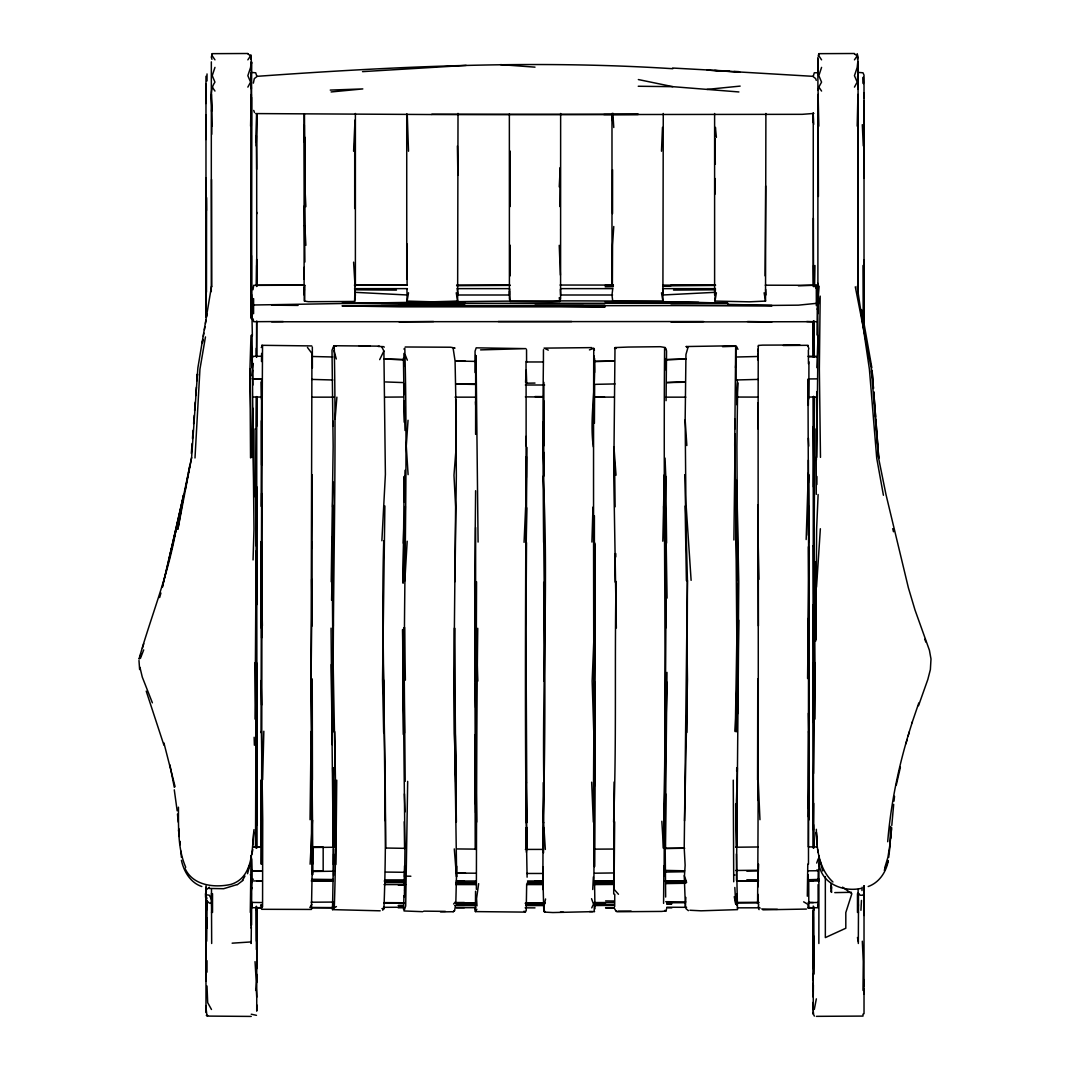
<?xml version="1.0" encoding="UTF-8"?>
<svg xmlns="http://www.w3.org/2000/svg" width="1070" height="1070" viewBox="0 0 1070 1070"><rect width="100%" height="100%" fill="white"/><g stroke="black" fill="none" stroke-linecap="round" stroke-linejoin="round"><path stroke-width="1.5" d="M205.975 84.156L205.948 103.509L205.975 76.251M205.975 89.225L205.975 317.014L205.975 265.293M205.975 1012.568L205.975 1005.626M205.975 981.23L205.975 910.396M205.975 139.515L205.975 115.105M251.022 881.613L251.035 878.283M251.289 893.303L251.022 928.038M251.49 318.766L251.49 255.596M251.463 882.977L251.463 879.66M256.412 949.545L256.412 906.236M256.265 550.796L256.559 847.814M256.746 982.581L256.72 907.186M256.733 486.837L256.746 848.109M256.733 426.355L256.733 396.555M256.733 356.965L256.746 321M256.746 265.159L256.653 113.701L256.225 145.935M256.746 1004.85L256.733 1011.11L256.746 974.222M260.906 627.769L261.04 541.514M261.508 846.718L261.334 779.923L261.294 864.266C262.337 691.407 261.428 518.495 262.538 345.677L261.949 345.302L261.829 346.359M304.107 279.27L304.121 267.339L304.161 275.445M304.482 114.209L304.897 226.372L305.873 245.324M333.599 875.461L333.626 854.007M333.613 848.978L332.502 909.634L334.281 907.681C338.976 773.904 328.864 639.419 333.934 505.401M355.387 286.171L355.387 113.487M475.267 582.04L475.24 681.296M526.681 883.874L526.226 910.49L525.37 912.108L475.414 911.6L475.561 891.256M509.36 114.008L509.414 298.811L510.149 301.459L551.598 301.807L559.851 301.459L560.586 298.811L560.64 113.5M526.988 447.447L525.825 583.845M527.109 877.173C523.685 705.25 526.707 533.368 526.012 361.486M594.639 384.799L594.412 423.345M665.888 542.062L664.671 475.067C667.787 608.736 664.095 742.473 664.189 876.116M736.628 731.8L737.123 540.832M808.706 780.057L808.866 579.833L808.332 846.745M813.253 990.887L813.253 982.581M813.253 981.243L813.253 974.222M813.253 968.765L813.294 916.776M813.267 824.903L813.267 773.797M813.267 662.918L813.267 847.975M813.267 605.834L813.267 545.78M813.253 428.535L813.253 396.676M813.253 941.252L813.267 910.409M813.253 722.464L813.267 604.737L813.441 847.814M814.002 974.168L813.735 907.039M815.527 561.79L815.514 641.278L815.514 588.339M817.895 64.802L817.895 57.392M818.122 907.467L818.082 884.649M857.471 893.624L857.471 912.442L858.461 912.121L858.461 893.303M858.1 292.177L858.1 255.409M858.1 195.502L858.153 97.276L858.153 292.498M858.461 912.121L858.327 943.486M864.025 125.163L864.012 75.127L862.995 72.787L858.528 72.439M864.025 994.231L864.025 979.612M864.025 915.479L864.025 885.826M864.025 265.159L864.025 139.515M864.025 100.847L864.025 145.654M251.249 317.857L251.544 97.276M251.423 881.613L251.437 878.443M261.147 506.351L261.615 379.73M261.026 732.656L261.615 493.283M261.401 731.318L262.725 819.58L262.565 906.731L261.642 906.986L261.093 904.578L261.695 909.299L311.464 909.433L312.574 846.878L312.587 874.738L311.049 678.661L312.199 579.525M312.052 780.792L311.892 862.848M332.248 744.787L332.195 681.028L332.235 684.292M379.489 346.158L334.214 345.73C336.823 474.411 332.101 603.106 333.372 731.8M383.742 540.805C380.091 663.346 388.798 786.53 383.916 908.724L382.659 910.169M475.026 372.561L475.067 351.174L476.204 347.83L525.985 348.633L480.564 349.89M594.586 911.6L552.856 912.549L544.63 912.108L543.774 910.49L542.878 877.173L543.252 782.611M665.714 793.86L665.527 848.59M666.088 583.27L666.088 540.256M758.255 346.519C757.734 532.258 758.978 717.997 757.587 903.735M757.573 779.896L757.774 678.902M758.416 625.91L758.175 504.692M807.97 379.556L808.88 626.164M808.826 398.842L808.933 361.794M808.385 546.783L808.773 820.075L808.853 506.351M813.534 286.506L813.361 218.267M813.521 396.328L813.735 455.9M813.267 1008.288L813.267 1010.388L813.253 1002.229M816.276 494.353L816.209 457.371M864.065 98.427L864.078 92.983M211.566 179.452L211.78 286.693M211.753 134.312L211.793 125.952M253.068 559.931L253.978 528.874L252.038 334.91M256.479 357.099L256.626 322.244M312.253 474.879L311.905 548.455M312.306 847.106L312.413 819.995L312.587 864.212M331.245 664.51L333.399 864.68M475.615 642.174L475.481 849.446L475.174 734.568L475.989 822.121M525.905 565.682L526.734 507.809M543.453 349.703L543.413 362.315C541.326 515.687 547.92 669.058 543.025 822.415M589.436 349.89L593.756 348.338C593.101 526.748 594.171 705.157 593.93 883.553M594.572 372.52L594.626 358.517M594.385 786.517L595.067 544.041M612.374 285.356L612.548 245.017L613.765 226.506M665.099 781.488L664.938 821.412L665.647 733.151L664.323 821.252M666.984 672.388L665.192 848.617L665.66 897.034M808.385 808.599L809.067 680.373M813.628 356.564L813.735 323.608M813.842 357.166L813.989 320.733M206.483 292.15L206.563 197.589M251.544 63.518L251.49 61.859L251.316 88.877L250.915 73.068M251.316 125.671L251.316 94.441L250.581 126.126M310.113 864.212L312.493 819.754L311.049 678.661L311.932 353.421L307.451 347.456M404.5 733.03C402.949 604.764 408.232 476.484 404.808 348.272M404.313 883.619L404.527 865.857M456.649 876.691L453.854 680.801L455.606 506.859L453.974 475.214L456.208 446.698L456.275 421.125L455.071 360.938L453.158 348.419L455.004 348.084L450.657 347.228L405.222 346.988M475.682 355.32L475.615 434.38M510.149 151.097L510.149 206.55M525.905 494.38L526.119 509.293L526.48 456.689M526.52 542.624L525.932 628.652L526.748 782.611M543.747 445.909L544.095 401.143M543.64 542.477L543.881 382.378M543.694 822.91L544.095 750.404M543.667 827.645L543.533 852.884M616.333 628.036L613.752 475.695L614.996 348.084M664.604 348.044C663.146 514.817 666.998 681.603 663.48 848.336L661.835 821.238M667.065 598.103L666.182 543.44M684.746 474.652L687.422 580.435L684.212 847.948L685.134 865.255L684.466 875.782L686.632 882.456M736.08 380.438L735.785 345.73L686.258 346.533L687.074 347.576M808.385 535.267L808.385 460.127M857.939 125.671L857.939 94.441L857.19 126.126M863.249 324.049L862.995 265.48M255.998 428.843L256.225 397.104M304.161 287.255L304.482 301.085L308.361 301.7L354.598 301.459L355.387 294.986L354.598 288.512M312.146 731.425L311.41 846.851L312.427 864.212M331.593 600.297L332.262 568.705M404.313 501.91L404.219 476.391L403.056 583.19L403.938 531.589M404.393 501.616L405.035 470.265M404.393 896.968L404.968 848.617L402.628 629.521L403.27 734.408M594.385 707.618L595.161 630.631L594.372 594.104M765.893 113.46L765.518 301.085L749.334 301.82L715.001 301.085L715.402 288.512M722.558 346.68L735.678 346.239L734.716 444.826L737.096 579.82M758.095 402.654L758.082 428.923M813.735 524.634L813.735 594.251M813.588 773.49L814.966 662.597L813.294 428.682M816.771 457.331L818.055 335.539L817.507 293.849M813.361 985.069L813.253 997.186M816.878 484.536L816.945 476.498M863.931 112.069L863.931 177.847M251.263 941.226L251.142 943.486L251.343 927.088M255.034 719.107L256.546 486.917M261.334 541.754L261.615 637.987M384.879 505.976L382.538 679.744L383.662 732.482M525.905 554.247L525.999 544.229M525.851 822.362L526.186 782.491L526.962 849.46M526.346 827.645L526.56 849.727L526.748 827.364M614.073 782.036L613.698 894.052M614.661 821.813L614.046 889.25L618.46 894.279M737.765 578.709L736.896 446.645L737.698 382.605L736.708 404.674M813.454 486.917L814.551 397.157M816.356 460.073L816.945 391.58M814.31 1016.099L814.016 1015.069M863.222 83.54L863.276 77.12L863.477 83.447M559.851 206.55L560.252 167.549L559.236 186.875M616.106 581.491C614.434 661.621 616.694 741.764 613.605 821.88M686.886 732.455L687.422 580.435M807.783 864.092L807.315 896.232M813.454 830.026L813.735 803.369M256.318 285.663L256.639 259.314M250.286 912.442L251.062 855.813M251.811 903.361L252.119 907.721L261.655 907.788M256.225 910.316L256.265 907.039M310.046 819.7L311.143 731.372M331.232 581.799L333.144 446.511L332.008 350.251L333.76 346.105L336.207 346.038M454.951 581.679L456.342 475.508L455.7 399.056M456.729 866.218L455.86 901.368L453.6 904.016M477.755 628.291C476.631 715.322 476.631 802.366 476.364 889.384M543.961 509.347L544.095 497.724M543.078 476.244C548.763 578.241 542.222 680.386 543.814 782.491M664.778 815.206L664.911 803.677M807.582 678.527L808.746 579.405M816.999 334.99L817.293 309.337L819.152 286.212M261.508 361.526L261.615 353.394M403.925 353.421L403.938 366.368M476.551 581.759L475.722 782.317M510.149 245.19L510.149 275.873M612.575 169.755L612.548 213.599M666.075 400.688L666.543 350.866L665.259 347.523L660.391 346.707L628.143 347.055L615.076 347.576L614.568 348.539M686.258 540.805L685.161 419.855L685.95 354.518L687.997 347.362L686.258 346.533M736.2 804.105L736.374 847.413M736.682 771.149L736.735 767.859M765.652 185.966L765.103 275.873M808.385 816.851L808.853 780.632M816.343 305.659L816.303 285.315L765.291 285.195M815.835 639.579L816.637 528.781L818.122 494.5M256.265 142.256L256.746 115.092M334.335 804.159L333.626 847.413L332.85 767.926M404.152 581.037L405.329 506.297M458.013 113.393L457.626 301.085L432.374 301.82L407.108 301.085L406.974 289.288M663.266 113.46L662.892 301.085L612.776 301.459L611.986 294.986L612.776 288.512M684.546 820.851L687.462 679.744L686.766 627.073M814.002 545.78L814.966 428.883M818.269 906.317L818.296 904.618M336.742 780.137L335.886 864.506M407.108 285.356L406.867 243.706M525.892 465.062L526.039 457.104M543.466 421.473L543.012 447.514L544.189 475.789M863.824 323.916L863.931 265.387M733.9 540.002L735.157 433.724M814.578 286.586L814.966 265.494M354.705 208.556L354.705 142.845M407.683 781.341L405.69 906.022L404.019 910.958L422.744 911.693M543.038 849.46L543.587 822.362L545.339 849.433M594.372 574.162L594.398 515.834M662.811 541.219L664.283 474.732M665.032 458.08L665.781 476.391L665.099 508.303L664.871 489.98M808.372 655.99L808.425 618.126M813.361 974.034L814.002 941.199M614.755 894.266L614.675 906.638M736.896 399.672L737.35 380.171M737.043 626.244L735.277 731.679L737.136 679.076L735.732 505.12M757.747 887.204L758.576 864.212M475.615 490.742L474.705 583.912L475.615 804.52M543.132 889.611L542.998 866.74M663.881 865.657L663.587 903.374M808.452 363.813L808.385 350.037M262.632 779.682L263.835 731.238M354.999 120.094L353.608 151.244M354.598 301.459L354.999 285.369L353.608 262.15M666.075 719.789L666.998 682.205M884.743 867.864L887.926 857.297L890.053 843.749L890.494 826.401M253.59 298.584L253.577 313.697M251.022 859.009L251.102 856.04M304.482 301.085L304.897 285.743M403.577 909.54L403.965 895.657M685.857 897.409L685.389 906.116L686.084 908.724L688.384 910.664M714.854 194.392L715.268 178.556M737.765 713.65L738.768 581.853L736.668 480.363M332.596 506.966L333.292 482.048M403.31 543.226L403.952 521.598M250.54 457.893L249.952 368.695L250.982 335.458L251.931 367.786M304.897 137.254L304.897 186.742L305.873 206.697M591.911 542.075L592.967 507.073M808.305 473.087L806.165 539.547M813.775 910.316L813.869 907.026M813.361 948.996L813.748 935.969M211.338 61.859L211.285 291.615M783.133 345.503L808.051 345.302L807.609 346.239M817.895 63.518L817.948 61.859L818.015 74.566M808.412 483.011L808.773 474.679M858.327 906.183L858.381 904.551M206.657 927.957L207.005 918.047L207.005 927.891M211.673 906.183L211.713 902.037M404.46 876.531L404.861 865.884M475.628 527.523L475.615 624.037M736.561 804.132L735.959 820.583L735.665 804.159M736.682 800.841L737.364 767.912M816.851 367.665L818.055 335.539M594.318 628.331L592.151 681.068L593.823 733.793L593.328 822.081L591.67 782.197M214.963 67.383L212.234 75.662L214.963 82.136C208.797 90.602 212.448 101.744 211.552 111.36M251.771 888.956L252.119 880.958L261.655 880.891M304.348 289.288L304.107 294.986L304.107 114.008M821.573 67.383L818.844 75.662L821.573 82.136L818.844 87.058L818.109 90.669L818.403 196.452M524.073 542.356L525.624 507.367M808.358 405.383L808.519 379.208M592.726 889.504L593.368 876.945M830.962 883.486L831.631 887.645L830.895 891.564L831.631 892.38L831.216 885.425M860.935 910.303L861.457 900.432M861.965 890.548L862.139 887.257M251.958 359.346L252.119 356.323L261.869 356.257M525.557 382.338L526.226 370.059L526.694 382.846M194.994 457.973L199.943 369.177L205.467 336.903M381.883 540.738L385.387 474.411L383.889 351.013L382.003 347.362M255.703 990.445L256.225 981.404L255.034 961.649M862.995 990.445L863.276 961.622L862.313 941.212M252.988 289.716L253.697 285.315L304.709 285.195M253.068 844.859L253.817 832.233M407.188 541.219L404.834 580.89L404.808 541.3M714.854 136.478L715.402 127.37L716.392 137.388M509.36 294.986L509.735 288.9M196.091 395.285L196.305 391.994M197.027 380.532L197.442 373.965L196.893 380.612M206.724 941.199L207.125 900.432M475.414 884.382L475.588 881.6M816.53 587.136L820.356 528.74M191.61 457.612L183.826 494.487L177.874 529.262L191.61 457.612L197.87 367.906L211.526 286.198M408.044 420.269L406.279 446.029L408.098 474.639M757.64 359.787L758.068 353.421M661.487 151.231L662.477 127.37M191.329 453.386L192.092 443.475M192.466 438.513L193.095 430.234M193.603 423.626L194.232 415.347M194.62 410.385L195.248 402.119M195.757 395.499L196.385 387.233M335.111 419.092L336.889 397.144M890.32 843.374L888.702 857.431M890.721 838.505L891.524 828.742M891.791 825.478L893.677 804.372M331.834 542.049L332.262 537.06M735.505 367.598L736.214 359.6M253.964 829.651C251.865 848.764 253.764 877.694 230.665 884.462C214.187 887.993 192.787 885.612 184.963 868.332M733.726 881.76L733.258 780.137M890.053 843.749L891.631 827.404M894.012 801.149L894.52 796.294M252.012 375.744L253.296 363.466M404.62 890.614L405.062 886.589M887.699 841.729C891.016 800.962 899.776 760.783 912.389 721.902M207.018 73.937L207.018 80.945M202.457 342.694L202.859 339.484L202.257 342.801M261.24 347.563L262.538 345.677M478.651 883.659L476.565 898.586L477.006 905.862M616.427 911.011L616.935 911.747L661.728 911.426L665.981 910.958L666.503 908.952M332.529 906.986L333.251 902.237M404.099 349.288L404.219 348.553M203.327 336.274L203.862 333.064M204.397 329.854L204.932 326.644M205.467 323.434L206.002 320.224M206.537 317.028L207.072 313.818M407.108 301.085L408.513 292.779M594.265 906.771L594.198 911.479M715.001 301.085L716.392 292.779M250.861 860.374L251.41 857.297M251.972 854.221L252.787 849.593M211.619 904.551L212.087 902.01M139.006 658.973C151.071 616.333 168.217 574.857 175.814 530.787L168.779 560.586L183.545 494.862M185.043 490.769L185.645 487.519M186.26 484.282L187.785 476.19M188.387 472.953L189.912 464.861M440.506 911.907L453.145 911.72L454.523 910.744L455.325 906.638M140.197 656.94L140.799 654.051M545.566 898.96L543.868 907.186L544.63 912.108L543.774 910.49M818.229 878.524L818.122 879.433L808.171 879.741M253.349 83.152L254.312 78.618L257.228 76.318C395.418 66.434 534.345 59.813 672.789 68.721M176.229 529.168L183.826 494.487L162.292 587.403L175.841 530.787M817.293 309.337L820.182 296.123L819.352 368.749L820.476 457.358M176.537 529.543L177.259 526.32M896.299 784.992L900.392 767.217M918.796 702.963L912.055 722.745M758.764 904.578L758.242 906.771L760.181 908.096M247.852 53.5L212.234 53.66L211.338 57.151L211.94 59.331M475.414 911.6L476.859 909.259M818.242 55.988L818.844 53.66L854.462 53.5M247.531 873.682L250.313 863.45L247.651 870.432M250.875 59.331L250.875 54.824M857.485 59.331L858.1 57.151L857.19 53.66M816.343 998.845L814.297 1009.425M159.644 597.555L160.915 593.021M905.902 743.81L907.199 739.303M908.055 736.294L909.353 731.786M142.43 648.179L143.755 643.739M813.253 76.251L814.297 72.787L817.574 72.76M818.296 869.522L818.122 879.433M918.515 705.718L927.81 679.504L930.378 669.553L930.994 658.973L929.402 650.199L915.01 610.007L908.376 587.764L885.973 494.5L878.47 457.478L871.221 368.093L855.304 286.813M816.704 863.075L818.202 858.849M143.701 649.891L140.424 658.371L139.314 658.505M884.275 870.338L888.314 860.507C886.241 871.836 879.393 882.563 868.171 886.535M333.519 347.362L334.214 345.73M591.75 907.895L593.542 904.15L591.549 898.706M379.676 359.64L383.889 351.013M247.852 87.125L250.581 82.082L247.852 75.689L250.581 67.437L251.316 60.495L250.581 55.827L247.852 53.901M854.462 87.125L857.19 82.082L854.462 75.689L857.19 67.437L857.939 60.495L857.19 55.827L854.462 53.901M242.502 880.383L244.95 876.089M453.145 911.72L454.523 910.744M666.182 349.435L665.206 348.86M309.845 907.547L311.811 904.498M247.852 59.84L250.581 55.827M854.462 59.84L857.19 55.827M864.038 893.624L862.634 895.242L860.24 895.242L858.113 893.076M206.965 889.25L209.372 887.217M237.272 884.703L242.903 880.449M334.281 907.681L336.435 906.584M251.771 878.524L252.119 879.741L253.322 879.152M613.752 475.695L614.728 475.24L613.926 446.671L616.026 475.214M236.911 884.622L223.643 888.715L208.931 888.448M808.024 345.811L808.907 349.034M806.446 909.072L762.843 909.834M813.882 113.447L802.232 114.329L603.841 114.543M250.286 874.805L251.035 874.725M861.016 888.421C843.133 892.246 821.278 883.7 818.978 863.45M816.37 303.358L798.38 305.164L771.911 305.418L464.848 305.913L399.07 305.204M707.043 89.398L740.146 86.108M331.111 91.953L362.81 88.917L330.242 90.094M232.136 943.178L251.196 941.921M714.947 292.337L662.597 294.999M466.172 65.39L362.529 71.636M262.043 379.047L252.119 378.793L261.869 378.954M684.573 381.776L666.811 382.565L684.613 382.231M808.345 881.132L817.881 880.958M256.653 907.775L261.655 907.547M631.113 911.118L618.072 911.092M798.394 285.824L811.715 285.302M734.354 875.033L735.05 875.006M851.439 892.3L834.774 892.621M311.517 847.467L334.83 847.239M311.932 871.502L334.749 871.194M666.289 359.694L686.151 359.038M334.602 820.075L336.034 820.021L334.723 731.679M737.203 356.992L758.068 356.484M666.811 359.6L686.231 359.025M252.988 302.783L253.416 304.99C411.549 302.609 569.842 298.075 727.988 303.291L342.012 303.291L464.848 304.937M613.886 905.354L593.997 905.568M666.851 903.949L671.826 903.816L666.851 903.882M736.909 379.944L758.242 379.409M808.332 902.652L818.055 902.478M253.042 318.833L253.697 321.695L283.202 321.522M594.733 361.486L614.1 361.112L594.572 361.392M595.134 384.344L614.996 383.943M614.113 872.946L594.572 873.2M261.949 345.302L311.745 345.931M475.428 384.117L455.887 384.157M526.721 383.207L535 383.06M253.322 871.034L262.03 870.886M613.966 884.449L593.957 884.582M665.754 883.593L685.79 883.272M605.152 286.787L613.377 286.653M662.704 285.891L714.934 285.423M664.644 848.523L684.492 848.229M664.43 872.077L684.145 871.769M746.833 871.114L758.242 870.953M456.114 904.752L476.016 904.631M808.345 907.788L817.881 907.721M271.62 321.776L703.538 321.535M543.279 361.968L526.721 361.968M613.886 904.524L593.984 904.631M698.643 302.355L605.152 302.074M808.158 378.954L816.41 378.874M735.598 847.226L758.068 846.985M735.598 870.472L758.068 870.244M808.131 870.833L817.881 870.739L816.678 870.057M509.949 285.369L456.622 285.69M408.927 302.542L464.848 302.074M399.07 321.856L433.604 321.535M571.741 321.535L498.259 321.535M261.668 902.545L251.771 902.411M383.421 907.32L403.149 907.24M535 305.913L605.152 306.836L399.07 306.836L342.025 305.9L605.152 305.458L535 305.204M544.63 384.999L525.37 384.999M385.387 397.13L403.189 397.01M808.131 397.064L816.263 397.01M665.192 848.336L684.613 848.202M404.794 881.426L384.852 881.399M464.393 881.011L456.114 881.078L476.016 880.998M311.156 902.211L332.543 902.077M737.457 902.438L758.844 902.291M605.607 907.668L613.886 907.614M666.851 907.24L686.579 907.32M445.374 911.386L423.72 911.132M816.303 321.695L670.93 321.95M614.1 849.045L594.572 849.139M543.279 849.406L525.37 849.419M543.279 873.468L526.721 873.468M685.148 881.399L665.206 881.426M736.775 881.118L758.429 880.998M544.857 903.254L525.143 903.294M594.117 903.026L605.607 902.973L593.984 902.973M684.934 902.719L666.851 902.759M403.149 902.759L385.053 902.612M456.114 902.532L464.393 902.505M535 902.786L544.857 902.746M594.117 902.545L613.886 902.532M737.457 902.933L758.844 902.866M355.053 285.235L407.295 285.142L354.371 285.168M456.622 285.061L509.949 285.048M799.865 344.981L762.576 345.129L758.282 345.436L758.403 346.479M591.897 347.616L544.055 348.124L548.295 350.131M311.932 879.821L332.797 879.861M311.316 880.891L332.596 880.837M398.174 907.788L403.149 907.775M464.393 907.668L456.114 907.681L475.882 907.694M737.404 907.841L758.683 907.801M431.772 114.53L255.797 113.581M560.051 285.048L613.377 285.061M670.93 285.155L715.629 285.168M355.293 285.262L396.796 285.262M673.204 285.249L714.707 285.262M355.053 288.632L407.402 288.632M457.438 288.632L509.146 288.632M560.854 288.632L612.562 288.632M662.597 288.632L714.947 288.632M407.402 294.999L355.053 292.337M457.438 294.999L509.146 294.999M560.854 294.999L612.562 294.999M381.134 305.605L583.551 305.605M311.932 397.157L333.853 397.157M455.004 397.157L474.866 397.157M666.075 397.157L685.79 397.157M758.242 397.09L737.203 397.05M385.387 879.901L404.808 879.901M535 880.811L543.212 880.811M594.117 880.811L613.886 880.811M384.21 881.011L404.246 881.011M527.523 880.998L542.477 880.998M593.984 880.998L613.966 880.998L605.607 881.011M665.754 881.011L685.79 881.011M385.053 882.563L404.794 882.563M456.114 882.563L476.016 882.563M527.523 882.563L542.477 882.563M593.984 882.563L613.966 882.563M665.754 882.563L685.79 882.563M384.077 884.582L405.731 884.582M455.7 884.582L475.695 884.582M527.323 884.582L542.316 884.582M384.21 902.973L404.259 902.973M456.034 902.973L476.016 902.973M525.865 902.973L544.135 902.973M475.882 903.294L456.034 903.267M525.865 904.631L544.135 904.631M454.603 905.568L476.177 905.568M525.958 905.568L544.215 905.568M605.607 907.868L613.886 907.868M666.851 907.868L671.826 907.868M662.704 285.142L714.947 285.235M304.589 285.209L258.285 285.302M543.279 397.023L525.37 396.863M604.51 397.104L594.572 397.09L614.113 397.117M665.206 880.891L685.148 880.837M808.492 356.805L816.678 356.832M808.345 880.891L813.347 880.904M384.21 903.08L404.259 903.133M525.143 907.841L535 907.882M311.316 907.801L332.596 907.841M771.925 305.873L670.93 305.204M808.492 846.892L816.664 846.932M465.49 873.147L455.887 873.107L475.428 873.2M746.833 879.807L758.068 879.861M311.571 880.998L333.225 881.118M605.152 285.302L613.377 285.356M662.704 285.703L670.93 285.77M808.131 356.257L816.263 356.31M253.737 397.01L261.869 397.064M311.758 846.985L323.167 847.052L323.167 871.114L311.758 871.047M311.156 907.454L332.543 907.601M535 396.555L543.279 396.622M380.184 910.811L332.502 909.634M251.236 1016.42L207.005 1016.085L206.162 1009.251M271.62 305.164L298.089 305.418M456.663 848.938L474.866 849.112M261.869 870.833L252.119 870.739L252.119 879.741M816.343 1016.339L862.995 1016.085L862.995 1014.106M638.255 86.255L672.789 86.67L738.889 91.953M465.49 361.285L455.9 361.058L475.428 361.392M312.065 879.272L333.358 879.513M385.508 872.063L405.356 872.304M605.607 900.913L613.966 901.02M665.741 901.689L685.79 901.943M747.502 321.535L771.911 321.909M406.373 876.156L410.867 876.223M408.927 302.783L441.83 303.332M475.267 384.438L455.646 384.023M386.484 848.042L404.808 848.336M311.932 356.484L332.797 356.992M665.192 870.391L684.573 870.806M727.974 304.388L771.911 305.418M311.758 379.409L332.797 379.984M761.693 908.952L777.395 909.339M589.503 911.533L592.579 911.613M383.769 359.025L403.189 359.6M383.849 359.038L403.711 359.694M359.012 345.77L370.166 346.158M378.138 346.439L382.913 346.613M385.387 381.936L403.189 382.579M560.399 912.148L563.542 912.269M206.296 1015.376L207.687 1015.43M806.726 321.508L811.715 321.709M808.345 902.371L813.347 902.598M256.653 880.904L261.655 881.132M808.345 907.561L813.347 907.775M672.575 68.039L709.905 70.098M689.923 910.249L701.037 910.811L737.497 909.634L736.374 854.007M714.72 70.352L729.151 71.128M733.966 71.382L738.781 71.636M381.95 908.617L383.916 908.724M739.758 72.131L707.19 70.072L812.772 76.318L815.688 78.618L816.249 80.397M500.573 64.615L535 67.156M251.236 72.439L255.703 72.787L256.746 75.983M251.236 1014.213L256.479 1015.323M638.362 79.554L672.789 86.67M211.539 893.303L211.539 912.121L212.529 912.442L212.529 893.637M664.737 910.45L665.981 910.958M252.119 356.323L253.322 356.832M201.829 886.535C190.393 882.683 183.853 871.542 181.418 860.28M523.899 911.279L525.29 911.573M803.637 901.836L807.957 904.364L808.118 908.256M842.572 887.15L851.84 893.744L845.808 912.576L845.808 928.238L825.345 937.601L825.331 876.544M615.076 347.576L616.28 348.499M304.897 262.016L304.348 205.788M832.928 881.974C818.751 869.027 816.356 847.587 816.356 829.317M206.965 900.9L209.372 903.12L211.486 903.24L211.486 889.384M735.678 346.239L736.387 346.961M616.133 911.439L614.595 908.657M758.55 908.871L759.111 909.62M457.224 288.512L458.013 294.986M304.348 225.596L304.897 226.372M818.844 87.058L821.573 91.057M212.234 87.058L214.963 91.057M821.573 59.84L818.844 55.827L818.844 53.66M214.963 59.84L212.234 55.827L212.234 53.66M615.838 583.016L615.13 581.919L614.889 553.952M383.742 346.533L384.183 347.242M736.655 346.653L737.952 349.355M211.472 1009.478L207.687 1002.67L207.005 986.005M211.486 899.402L209.372 895.242L205.56 894.64L206.965 898.359M817.788 286.038L817.975 283.389M924.761 639.298L925.898 642.094M405.222 354.946L407.336 360.202M152.381 702.816L142.283 677.096L139.929 667.252M253.697 110.411L254.526 112.591M593.756 348.338L594.452 350.171M185.725 867.288C177.566 848.416 178.61 827.324 178.436 807.195M146.229 691.166L163.911 745.135M251.704 869.522L252.119 870.739L251.798 858.849M163.911 742.901L175.092 786.717M334 350.532L336.288 358.985M819.968 860.2L822.71 870.967M892.755 528.634L893.477 531.736M816.343 288.512L816.303 285.315L817.079 291.575M475.026 908.845L475.548 911.265M857.458 937.507L858.381 941.921M169.889 764.849L174.276 787.266M883.419 495.263L876.731 458.201L869.402 369.23L857.177 286.305M250.848 284.005L251.276 286.345M871.863 367.826L861.537 309.551M764.114 292.779L765.518 301.085M661.487 292.779L662.892 301.085M456.235 292.779L457.626 301.085M559.236 297.687L559.851 301.459M734.247 896.66L735.759 904.404L734.836 887.485M818.109 94.441L818.844 126.126M211.499 94.441L212.234 126.126M817.627 849.433L818.082 852.549M174.276 789.82L177.165 810.819M178.503 829.972L179.278 836.513M179.854 841.421L180.241 844.685L179.987 841.488M256.278 989.028L256.746 997.186M405.022 430.461L404.126 400.849M177.473 814.056L178.208 822.121M178.81 828.568L179.252 833.41M180.857 851.051L181.405 857.364M454.295 848.898L456.489 876.718M878.778 457.947L873.722 391.7L875.581 416.671M875.835 419.988L877.721 444.906M877.975 448.223L878.724 458.187M691.113 580.341L686.151 505.762M816.303 285.315L816.517 288.271M816.932 840.03L816.356 832.206L816.972 844.859M593.328 446.899C589.195 416.551 596.739 386.297 593.93 355.815M408.513 151.231L407.255 114.343M138.98 660.498L139.622 669.553M757.881 349.168L758.082 351.95M871.475 370.929L871.702 374.259M685.161 419.855L686.846 445.535M765.652 289.288L765.893 294.986M663.025 289.288L663.266 294.986M612.869 113.233L613.765 127.504M560.399 289.288L560.64 294.986M509.494 291.16L510.149 301.459M612.227 115.199L612.588 121.271M813.253 115.092L813.735 124.347M813.267 1011.618L813.387 1014.092L813.28 1010.762M757.801 894.199L758.135 900.726M559.236 245.324L560.399 275.097M685.389 906.116L684.238 875.755M808.398 438.218L808.759 446.096M475.468 401.731L475.628 405.075M862.313 124.655L863.276 145.894M807.97 874.631L808.265 881.279M758.175 779.803L759.954 819.7M333.118 421.232L333.305 426.047M477.849 681.068L475.869 628.317L475.642 581.812M813.28 1012.915L813.334 1014.534M354.718 185.832L354.999 193.991M818.858 943.486L818.938 855.813M211.673 943.486L211.539 912.121M663.614 506.217L664.711 541.233M404.447 793.86L404.995 811.929M254.152 737.27L254.392 745.242M813.588 824.649L814.283 847.721M857.605 76.224L857.939 88.877L858.1 61.859L857.939 293.167M737.778 583.698L738.139 596.966M738.755 620.185L736.481 880.463M403.43 358.102L403.978 394.643M402.989 685.455L403.898 719.789M457.412 145.975L457.88 175.279M758.095 539.721L758.938 579.351M664.323 803.744L664.564 815.233M543.801 452.289L544.095 466.64M525.905 436.426L526.106 445.963M261.401 579.325L262.377 625.776M261.107 680.533L261.628 705.05M251.517 294.491L252.359 335.753M255.516 847.667L255.998 719.174L255.034 662.597M685.121 506.03L686.392 580.676M304.415 142.176L304.348 125.07M261.12 382.017L261.454 399.204M249.952 368.695L251.717 457.545M734.889 419.079L735.063 428.843M664.992 837.569L665.192 848.617M332.65 767.912L332.89 781.127M808.385 713.235L808.693 732.803M736.695 893.824L736.896 905.501M594.586 884.382L594.973 908.845M332.034 733.231L331.058 628.17M255.998 545.78L255.034 428.883M757.814 780.726L758.108 800.507M475.24 683.128L475.615 707.618M476.096 782.223L476.672 822.081M475.615 812.772L474.986 734.983M404.594 627.435L405.369 680.186M385.775 847.948L384.812 780.966M333.265 767.859L333.318 771.149M333.532 785.982L333.613 790.917M333.8 804.105L334.041 820.583M256.706 824.809L255.998 773.396L255.998 847.694M831.015 885.412L831.056 888.582M665.781 476.391L666.597 543.038M614.728 475.24L615.116 506.819M478.089 542.075L476.07 355.815M403.698 383.769L404.192 422.195M404.233 821.747L404.58 848.577M385.28 820.824L383.007 627.02M253.924 496.828L253.055 408.299M808.184 625.776L808.759 678.661M715.001 138.538L715.295 164.178M664.978 506.511L666.195 627.689M455.272 733.793L456.368 821.894M406.867 115.908L407.108 138.538M383.568 679.891L384.143 732.616M261.227 780.672L261.602 815.206M206.336 197.415L206.483 210.496M206.242 887.351L206.296 892.273M206.363 898.84L206.483 910.316M814.002 719.174L813.361 545.78M615.758 553.578L615.785 556.881M594.385 774.974L594.465 783.227M455.298 735.464L455.7 782.21M454.389 628.077L455.914 782.023L454.309 733.512L454.737 628.25M332.904 579.82L333.318 626.204M311.624 579.365L312.092 626.017M813.588 265.44L813.762 286.546M455.285 750.605L455.994 822.028L455.82 782.116M256.412 135.716L256.639 169.354M256.265 348.312L256.318 356.551M252.761 370.166L252.881 385.093M813.481 322.297L813.681 357.139M594.76 683.128L595.094 735.264M544.122 681.389L543.707 582.347M526.226 457.037L526.346 477.568M526.574 782.879L526.801 822.562M526.587 822.736L526.36 783.173M405.196 781.381L403.805 627.689M256.412 722.959L256.733 777.689M256.212 907.026L256.412 941.185M813.401 322.19L813.534 356.631M813.882 397.117L814.002 428.843M808.679 474.853L808.947 541.594M666.075 358.517L666.129 370.006M594.559 542.503L594.76 628.451M526.547 349.703L526.587 362.315M526.467 827.605L526.56 849.727M261.388 420.777L261.615 465.102M205.922 87.793L205.962 101.235M817.948 125.029L817.895 97.276L817.895 312.427M808.479 864.092L808.505 731.305M808.746 881.947L808.813 908.029M526.32 827.805L526.4 852.295M526.172 783.427L526.306 822.91M312.333 347.068L312.373 367.919M312.427 779.923L312.226 678.902M817.948 290.492L817.975 313.657M818.563 878.443L818.577 881.613M813.24 112.831L813.253 122.475M813.253 1005.466L813.253 1007.886M311.959 541.808L312.025 581.331M261.294 780.057L261.307 819.941M205.975 177.794L205.975 218.226M864.025 259.957L864.025 329.212M864.025 885.906L864.025 985.778M864.025 989.228L864.025 1013.758M858.113 889.384L858.113 903.24M817.895 59.064L817.895 90.161M814.966 662.597L814.966 719.107M813.253 113.487L813.267 286.278M813.253 321.013L813.253 357.086M813.253 426.448L813.267 545.794M813.253 906.022L813.253 1008.876M714.613 113.5L714.613 294.986M611.986 113.487L611.986 286.171M406.734 114.008L406.734 279.27M256.746 212.328L256.746 213.719M256.746 259.943L256.746 286.385M256.733 396.876L256.733 604.737M256.733 662.918L256.746 825.05M256.746 907.24L256.746 968.765M256.639 265.387L256.639 286.466M251.49 61.859L251.544 319.087M251.316 86.764L251.316 317.71M207.005 960.686L207.005 972.162M205.975 885.906L205.975 1008.595M205.56 893.156L205.56 897.329M404.728 884.636A615.772 95.297 0 0 0 398.174 884.863A1333.568 209.733 0 0 1 404.781 884.77M456.061 883.272A615.772 95.297 0 0 1 475.896 882.924M527.47 882.496A615.772 95.297 0 0 1 542.53 882.496M594.104 882.924A615.772 95.297 0 0 1 613.939 883.272M456.101 884.128A1333.568 209.733 0 0 1 475.989 883.967M527.51 883.766A1333.568 209.733 0 0 1 542.49 883.766M594.01 883.967A1333.568 209.733 0 0 1 613.899 884.128M715.148 289.796A6460.285 1808.206 0 0 1 673.552 290.077M396.448 290.09A6460.285 1808.206 0 0 1 354.852 289.796M251.437 890.708L251.41 925.242L251.49 887.11L251.437 890.708M594.572 782.718L594.492 866.7L595.147 682.392L594.572 782.718M737.056 780.752L736.682 847.386L735.906 820.195L737.056 780.752M333.827 820.275L333.318 847.4L333.211 780.618L334.415 847.226L333.72 780.351L333.827 820.275M403.149 905.501L398.174 905.568L403.163 905.568M261.428 846.905L253.336 846.932L261.508 846.918M638.282 114.383L431.718 114.383A4088.938 559.302 0 0 0 638.282 114.383M758.429 880.918L736.775 880.918L758.429 880.904M873.468 388.397L872.063 370.18L873.454 388.437"/></g></svg>
